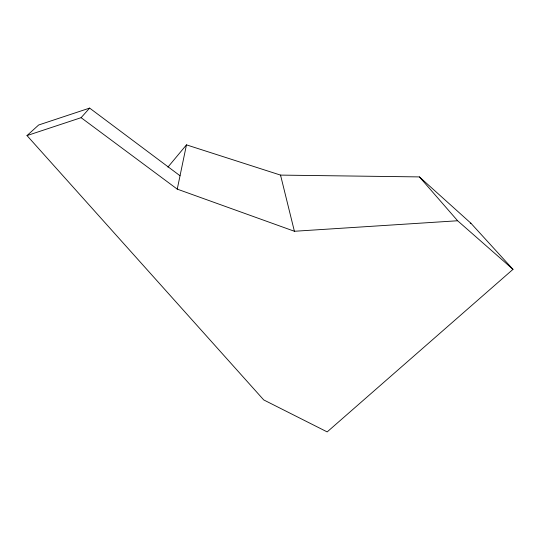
<?xml version="1.0" encoding="UTF-8"?>
<svg xmlns="http://www.w3.org/2000/svg" width="540" height="540" viewBox="0 0 540 540"><rect width="100%" height="100%" fill="white"/><g stroke="black" fill="none" stroke-linecap="round" stroke-linejoin="round"><path stroke-width="0.81" d="M280.429 175.804L280.537 175.102L186.469 144.862L167.927 167.123M180.029 175.757L89.64 108.094L38.651 125.003L27 135.581L263.729 399.924L327.179 431.906L513 269.345L457.623 220.759L294.401 231.269L177.248 189.128L186.469 144.862M27 135.581L81.108 117.673L89.64 108.094M470.245 223.614L470.873 223.189L513 269.345M470.873 223.189L419.432 176.911L280.537 175.102L294.401 231.269M81.108 117.673L177.248 189.128M419.432 176.911L457.623 220.759"/></g></svg>
